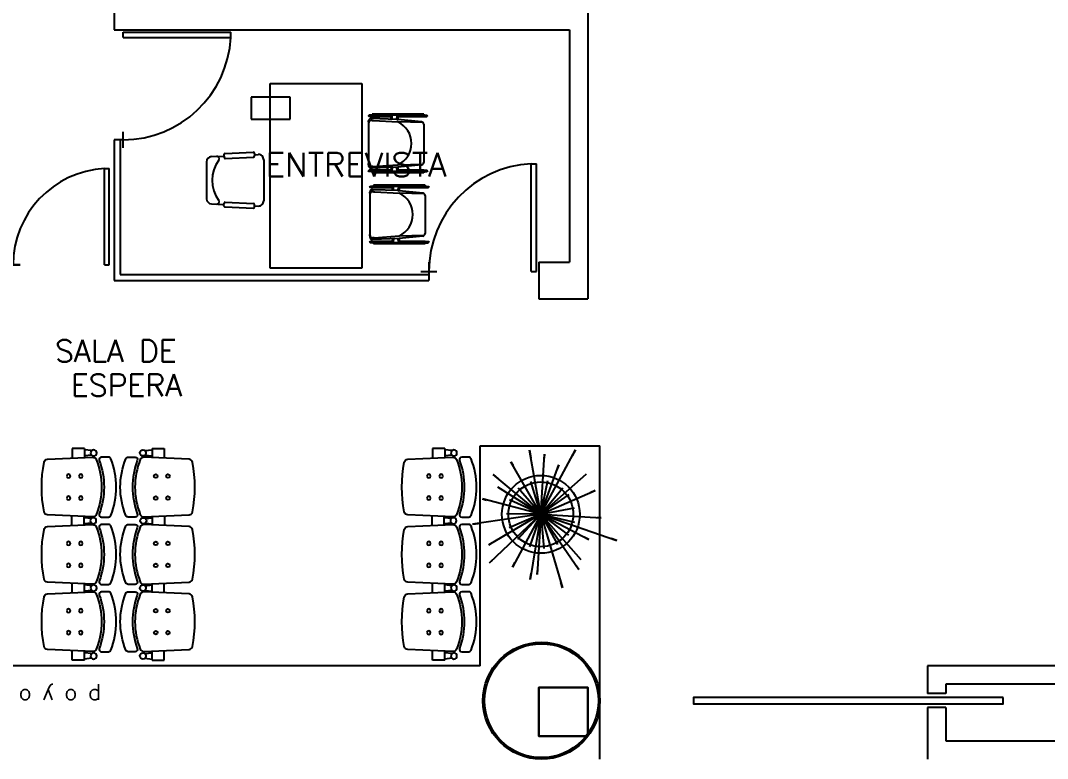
# Model space of a CAD drawing. Extents: x -358 to -207, y -206 to -105.
# Drawn here: x -246.35 to -237.95, y -166.81 to -160.78 of the extents above; entities that cross this region are included whole.
import ezdxf
from ezdxf.enums import TextEntityAlignment as Align

# ---------------------------------------------------------------- set-up
doc = ezdxf.new("R2010")
doc.units = 0
doc.header["$LTSCALE"] = 1.5
doc.header["$MEASUREMENT"] = 0
doc.layers.get('0').update_dxf_attribs({"linetype": 'CONTINUOUS'})
for name, color, linetype in [('8CMOB01', 8, 'CONTINUOUS'), ('9CCOLUMNA', 5, 'CONTINUOUS'), ('AMBI', 8, 'CONTINUOUS'), ('CCPTAS', 6, 'CONTINUOUS'), ('RCMURO01', 3, 'CONTINUOUS'), ('TEX', 4, 'CONTINUOUS'), ('ZCTEXT01', 2, 'CONTINUOUS')]:
    doc.layers.add(name, color=color, linetype=linetype)
doc.styles.add('REG-60', font='ROMANS.shx', dxfattribs={"height": 0.195})
doc.styles.add('REG-80', font='ROMANS.shx', dxfattribs={"height": 0.27})
doc.styles.add('ROMANS', font='ROMANS.SHX')

# ---------------------------------------------------------------- blocks, each defined once
blk = doc.blocks.new('PLANTA')
at = {"color": 2}
for p, q in [((-0.0175, 0.1912), (-0.0156, 0.1705)), ((-0.0938, 0.1609), (-0.0872, 0.1496)), ((0.0491, 0.1796), (0.0456, 0.167)), ((0.1155, 0.1647), (0.1015, 0.1448)), ((-0.1704, 0.1274), (-0.156, 0.1167)), ((-0.0351, 0.1529), (-0.0314, 0.1368)), ((0.1394, 0.1235), (0.1296, 0.1148)), ((0.1469, 0.0685), (0.132, 0.0616)), ((0.216, 0.0653), (0.1954, 0.059)), ((-0.18, 0.0475), (-0.1674, 0.0442)), ((-0.2182, 0.0063), (-0.2054, 0.0059)), ((0.1859, -0.0113), (0.1728, -0.0105)), ((-0.1772, -0.0529), (-0.1616, -0.0482)), ((0.1698, -0.0665), (0.1549, -0.0607)), ((-0.1655, -0.1186), (-0.1495, -0.1071)), ((-0.1394, -0.1235), (-0.1296, -0.1148)), ((0.0495, -0.1593), (0.0448, -0.1442)), ((0.1235, -0.1394), (0.1148, -0.1296)), ((-0.0113, -0.1859), (-0.0105, -0.1728)), ((-0.1133, -0.2078), (-0.1048, -0.1922)), ((-0.0378, -0.203), (-0.0354, -0.1904)), ((0.1091, -0.2226), (0.1007, -0.2055))]:
    blk.add_line(p, q, dxfattribs=at)
at = {"color": 8}
for q in [(-0.0175, 0.1912), (-0.0938, 0.1609), (0.0491, 0.1796), (0.1155, 0.1647), (-0.1704, 0.1274), (-0.0351, 0.1529), (-0.0363, 0.0998), (0.1394, 0.1235), (0.0075, 0.1059), (-0.0737, 0.0764), (0.0499, 0.0937), (0.1469, 0.0685), (0.216, 0.0653), (-0.18, 0.0475), (-0.0984, 0.0398), (0.0886, 0.0586), (-0.2182, 0.0063), (-0.1772, -0.0529), (-0.1655, -0.1186), (-0.1394, -0.1235), (-0.1133, -0.2078), (-0.1061, -0.0037), (-0.0955, -0.0465), (-0.0683, -0.0813), (-0.0378, -0.203), (-0.0293, -0.1021), (0.1058, 0.0096), (0.1091, -0.2226), (0.1698, -0.0665), (0.0147, -0.1052), (0.0562, -0.0901), (0.088, -0.0594), (0.1046, -0.0185), (0.1235, -0.1394), (0.1859, -0.0113), (0.0495, -0.1593), (-0.0113, -0.1859)]:
    blk.add_line((0, 0), q, dxfattribs=at)
at = {"color": 7}
blk.add_circle((0, 0), 0.12, dxfattribs=at)
at = {"color": 8}
blk.add_circle((0, 0), 0.1, dxfattribs=at)
blk = doc.blocks.new('S3-PROTO')
for p, q in [((-0.865, 0.35), (-0.791, 0.35)), ((-0.865, 0.35), (-0.865, 0.25)), ((-0.849, 0.4088), (-0.8552, 0.35)), ((-0.811, 0.4088), (-0.8048, 0.35)), ((-0.309, 0.35), (-0.241, 0.35)), ((-0.294, 0.4088), (-0.3002, 0.35)), ((-0.256, 0.4088), (-0.2498, 0.35)), ((0.241, 0.3466), (0.309, 0.3466)), ((0.256, 0.4054), (0.2498, 0.3466)), ((0.294, 0.4054), (0.3002, 0.3466)), ((0.865, 0.35), (0.791, 0.35)), ((0.811, 0.4088), (0.8048, 0.35)), ((0.849, 0.4088), (0.8552, 0.35)), ((0.865, 0.35), (0.865, 0.25)), ((-0.865, 0.25), (-0.7864, 0.25)), ((-0.3136, 0.25), (-0.2364, 0.25)), ((0.2364, 0.2466), (0.3136, 0.2466)), ((0.865, 0.25), (0.7864, 0.25))]:
    blk.add_line(p, q)
for points in [[(-0.305, 0.5218), (-0.305, 0.4895, -0.522832), (-0.332, 0.4708, 0.18), (-0.768, 0.4708, -0.522832), (-0.795, 0.4895), (-0.795, 0.5466, -0.306573), (-0.7824, 0.5652, -0.192782), (-0.3176, 0.5652, -0.306573), (-0.305, 0.5466), (-0.305, 0.5037)], [(0.245, 0.5218), (0.245, 0.4895, -0.522832), (0.218, 0.4708, 0.18), (-0.218, 0.4708, -0.522832), (-0.245, 0.4895), (-0.245, 0.5466, -0.306573), (-0.2324, 0.5652, -0.192782), (0.2324, 0.5652, -0.306573), (0.245, 0.5466), (0.245, 0.5037)], [(0.795, 0.5218), (0.795, 0.4895, -0.522832), (0.768, 0.4708, 0.18), (0.332, 0.4708, -0.522832), (0.305, 0.4895), (0.305, 0.5466, -0.306573), (0.3176, 0.5652, -0.192782), (0.7824, 0.5652, -0.306573), (0.795, 0.5466), (0.795, 0.5037)]]:
    blk.add_lwpolyline(points, format="xyb")
for points in [[(-0.7772, 0.0475, 0.346546), (-0.7529, 0.0194, 0.095695), (-0.3471, 0.0194, 0.346546), (-0.3228, 0.0475), (-0.306, 0.4173, 0.318973), (-0.3248, 0.4465, 0.193005), (-0.7752, 0.4465, 0.318973), (-0.794, 0.4173)], [(-0.2272, 0.0475, 0.346546), (-0.2029, 0.0194, 0.095695), (0.2029, 0.0194, 0.346546), (0.2272, 0.0475), (0.244, 0.4173, 0.318973), (0.2252, 0.4465, 0.193005), (-0.2252, 0.4465, 0.318973), (-0.244, 0.4173)], [(0.3228, 0.0475, 0.346546), (0.3471, 0.0194, 0.095695), (0.7529, 0.0194, 0.346546), (0.7772, 0.0475), (0.794, 0.4173, 0.318973), (0.7752, 0.4465, 0.193005), (0.3248, 0.4465, 0.318973), (0.306, 0.4173)]]:
    blk.add_lwpolyline(points, format="xyb", close=True)
for centre, radius in [((-0.83, 0.425), 0.025), ((-0.275, 0.425), 0.025), ((0.275, 0.4216), 0.025), ((0.83, 0.425), 0.025), ((-0.6396, 0.32), 0.015), ((-0.4604, 0.32), 0.015), ((-0.0896, 0.32), 0.015), ((0.0896, 0.32), 0.015), ((0.4604, 0.32), 0.015), ((0.6396, 0.32), 0.015), ((-0.6396, 0.22), 0.015), ((-0.4604, 0.22), 0.015), ((-0.0896, 0.22), 0.015), ((0.0896, 0.22), 0.015), ((0.4604, 0.22), 0.015), ((0.6396, 0.22), 0.015)]:
    blk.add_circle(centre, radius)
blk = doc.blocks.new('PTA-2')
for p, q in [((-0.475, 0.5), (-0.5, 0.5)), ((-0.5, 0), (-0.5, 0.5)), ((-0.475, 0), (-0.475, 0.5)), ((0.475, 0.5), (0.5, 0.5)), ((0.475, 0), (0.475, 0.5)), ((0.5, 0), (0.5, 0.5)), ((-0.475, 0), (-0.5, 0)), ((0.0367, 0), (-0.0367, 0)), ((-0.0367, 0), (0.0367, 0)), ((0.475, 0), (0.5, 0))]:
    blk.add_line(p, q)
for centre, start, end in [((-0.5012, -0.0005), 0.0552, 87.0072), ((0.5012, -0.0005), 92.9928, 179.9448)]:
    blk.add_arc(centre, 0.5012, start, end)
blk = doc.blocks.new('PTA-D')
for p, q in [((0.95, 0), (0.95, 1)), ((0.95, 1), (1, 1)), ((1, 0), (1, 1)), ((-0.0734, 0), (0.0734, 0)), ((0.95, 0), (1, 0))]:
    blk.add_line(p, q)
blk.add_arc((1.0023, -0.001), 1.0023, 92.99284, 179.94476)
blk = doc.blocks.new('PTA-I')
for p, q in [((-1, 0), (-1, 1)), ((-0.95, 1), (-1, 1)), ((-0.95, 0), (-0.95, 1)), ((-0.95, 0), (-1, 0)), ((0.0734, 0), (-0.0734, 0))]:
    blk.add_line(p, q)
blk.add_arc((-1.0023, -0.001), 1.0023, 0.05524, 87.00716)

msp = doc.modelspace()

# ---------------------------------------------------------------- linework, layer by layer
at = {"layer": '8CMOB01', "color": 8}
for p, q in [((-244.3088, -162.8048), (-244.3088, -161.2948)), ((-244.3088, -161.2948), (-243.5588, -161.2948)), ((-243.5588, -161.2948), (-243.5588, -162.8048)), ((-244.144, -161.4067), (-244.464, -161.4067)), ((-244.464, -161.4067), (-244.464, -161.5867)), ((-244.144, -161.5867), (-244.144, -161.4067)), ((-244.464, -161.5867), (-244.144, -161.5867)), ((-243.5022, -161.6087), (-243.5022, -161.6004)), ((-243.5022, -161.6087), (-243.5022, -161.6264)), ((-243.4906, -161.5537), (-243.4974, -161.5537)), ((-243.4906, -161.5637), (-243.4974, -161.5637)), ((-243.4906, -161.5537), (-243.4909, -161.5537)), ((-243.4722, -161.5537), (-243.4909, -161.5537)), ((-243.4906, -161.5637), (-243.4909, -161.5637)), ((-243.329, -161.5637), (-243.4909, -161.5637)), ((-243.4909, -161.5637), (-243.329, -161.5637)), ((-243.329, -161.5537), (-243.4906, -161.5537)), ((-243.4725, -161.5974), (-243.4822, -161.5974)), ((-243.2722, -161.5883), (-243.4806, -161.5805)), ((-243.4725, -161.5974), (-243.4621, -161.5974)), ((-243.0522, -161.5437), (-243.4722, -161.5437)), ((-243.4722, -161.5437), (-243.4722, -161.5537)), ((-243.4722, -161.5437), (-243.4722, -161.5537)), ((-243.4722, -161.5437), (-243.4722, -161.5537)), ((-243.4722, -161.5437), (-243.4722, -161.5537)), ((-243.4722, -161.5437), (-243.4722, -161.5537)), ((-243.4722, -161.5437), (-243.0522, -161.5437)), ((-243.4722, -161.5537), (-243.4422, -161.5537)), ((-243.4621, -161.5974), (-243.2622, -161.6087)), ((-243.2522, -161.5537), (-243.329, -161.5537)), ((-243.319, -161.5866), (-243.319, -161.5737)), ((-243.309, -161.5638), (-243.309, -161.5637)), ((-243.309, -161.5869), (-243.309, -161.5737)), ((-243.2722, -161.5883), (-243.2722, -161.5737)), ((-243.2722, -161.5883), (-243.2622, -161.5887)), ((-243.2622, -161.5737), (-243.2622, -161.5887)), ((-243.2622, -161.5737), (-243.2622, -161.5887)), ((-243.0713, -161.6078), (-243.2622, -161.5887)), ((-243.2622, -161.6087), (-243.2622, -161.6087)), ((-243.0577, -161.614), (-243.2622, -161.6087)), ((-243.2522, -161.5537), (-243.0346, -161.5537)), ((-243.2522, -161.5637), (-243.0346, -161.5637)), ((-243.0339, -161.5637), (-243.2522, -161.5637)), ((-243.0522, -161.5537), (-243.0822, -161.5537)), ((-243.0713, -161.6078), (-243.0713, -161.6078)), ((-243.0522, -161.5437), (-243.0522, -161.5537)), ((-243.0522, -161.5437), (-243.0522, -161.5537)), ((-243.0522, -161.5437), (-243.0522, -161.5537)), ((-243.0522, -161.5437), (-243.0522, -161.5537)), ((-243.0522, -161.5437), (-243.0522, -161.5537)), ((-243.0522, -161.5537), (-243.0346, -161.5537)), ((-243.0346, -161.5637), (-243.0376, -161.5637)), ((-243.0355, -161.5537), (-243.0272, -161.5537)), ((-243.0355, -161.5537), (-243.0346, -161.5537)), ((-243.0339, -161.5637), (-243.0312, -161.5637)), ((-243.0312, -161.5637), (-243.0272, -161.5637)), ((-243.5022, -161.6174), (-243.5022, -161.9532)), ((-243.5022, -161.6264), (-243.5014, -161.6264)), ((-243.0522, -161.6278), (-243.0522, -161.9396)), ((-244.6768, -161.8672), (-244.447, -161.8567)), ((-244.8278, -161.9347), (-244.8278, -162.2359)), ((-244.7872, -161.8922), (-244.6859, -161.8876)), ((-244.6863, -161.8776), (-244.6854, -161.8976)), ((-244.675, -161.9071), (-244.4452, -161.8967)), ((-244.4366, -161.8663), (-244.4357, -161.8862)), ((-244.4361, -161.8763), (-244.4047, -161.8748)), ((-244.3603, -161.9173), (-244.3603, -162.2533)), ((-243.5022, -161.9587), (-243.5022, -161.948)), ((-243.5022, -161.9587), (-243.5022, -161.9669)), ((-243.4903, -162.0037), (-243.4975, -162.0037)), ((-243.4903, -162.0137), (-243.4975, -162.0137)), ((-243.329, -162.0037), (-243.4903, -162.0037)), ((-243.329, -162.0137), (-243.4903, -162.0137)), ((-243.4689, -161.9732), (-243.4822, -161.9732)), ((-243.2622, -161.9787), (-243.4806, -161.9869)), ((-243.4722, -162.0137), (-243.4722, -162.0237)), ((-243.0522, -162.0237), (-243.4722, -162.0237)), ((-243.4689, -161.9732), (-243.2622, -161.9587)), ((-243.2496, -162.0137), (-243.3466, -162.0137)), ((-243.319, -161.9808), (-243.319, -161.9937)), ((-243.309, -161.9804), (-243.309, -161.9937)), ((-243.2722, -162.0137), (-243.309, -162.0137)), ((-243.2722, -161.9937), (-243.2722, -161.9791)), ((-243.2722, -162.0137), (-243.2496, -162.0137)), ((-243.2622, -162.0137), (-243.2722, -162.0137)), ((-243.2622, -161.9587), (-243.0577, -161.9534)), ((-243.0713, -161.9596), (-243.2622, -161.9787)), ((-243.2622, -161.9937), (-243.2622, -161.9787)), ((-243.2622, -161.9787), (-243.2622, -161.9937)), ((-243.2622, -162.0137), (-243.2408, -162.0137)), ((-243.0522, -162.0037), (-243.2522, -162.0037)), ((-243.2522, -162.0037), (-243.2353, -162.0037)), ((-243.0348, -162.0137), (-243.2522, -162.0137)), ((-243.2408, -162.0137), (-243.027, -162.0137)), ((-243.2353, -162.0037), (-243.0522, -162.0037)), ((-243.0522, -162.0037), (-243.0348, -162.0037)), ((-243.0522, -162.0137), (-243.0522, -162.0237)), ((-243.0348, -162.0037), (-243.027, -162.0037)), ((-243.0348, -162.0137), (-243.027, -162.0137)), ((-243.4913, -162.1904), (-243.4913, -162.1821)), ((-243.4913, -162.1904), (-243.4913, -162.2081)), ((-243.4913, -162.1991), (-243.4913, -162.535)), ((-243.4797, -162.1354), (-243.4865, -162.1354)), ((-243.4797, -162.1454), (-243.4865, -162.1454)), ((-243.4797, -162.1354), (-243.48, -162.1354)), ((-243.4613, -162.1354), (-243.48, -162.1354)), ((-243.4797, -162.1454), (-243.48, -162.1454)), ((-243.3181, -162.1454), (-243.48, -162.1454)), ((-243.48, -162.1454), (-243.3181, -162.1454)), ((-243.3181, -162.1354), (-243.4797, -162.1354)), ((-243.4616, -162.1791), (-243.4713, -162.1791)), ((-243.2613, -162.17), (-243.4697, -162.1622)), ((-243.4616, -162.1791), (-243.4512, -162.1791)), ((-243.0413, -162.1254), (-243.4613, -162.1254)), ((-243.4613, -162.1254), (-243.4613, -162.1354)), ((-243.4613, -162.1254), (-243.4613, -162.1354)), ((-243.4613, -162.1254), (-243.4613, -162.1354)), ((-243.4613, -162.1254), (-243.4613, -162.1354)), ((-243.4613, -162.1254), (-243.4613, -162.1354)), ((-243.4613, -162.1254), (-243.0413, -162.1254)), ((-243.4613, -162.1354), (-243.4313, -162.1354)), ((-243.4512, -162.1791), (-243.2513, -162.1904)), ((-243.2413, -162.1354), (-243.3181, -162.1354)), ((-243.3081, -162.1683), (-243.3081, -162.1554)), ((-243.2981, -162.1455), (-243.2981, -162.1454)), ((-243.2981, -162.1686), (-243.2981, -162.1554)), ((-243.2613, -162.17), (-243.2613, -162.1554)), ((-243.2613, -162.17), (-243.2513, -162.1704)), ((-243.2513, -162.1554), (-243.2513, -162.1704)), ((-243.2513, -162.1554), (-243.2513, -162.1704)), ((-243.0604, -162.1895), (-243.2513, -162.1704)), ((-243.2513, -162.1904), (-243.2513, -162.1904)), ((-243.0468, -162.1957), (-243.2513, -162.1904)), ((-243.2413, -162.1354), (-243.0237, -162.1354)), ((-243.2413, -162.1454), (-243.0237, -162.1454)), ((-243.023, -162.1454), (-243.2413, -162.1454)), ((-243.0413, -162.1354), (-243.0713, -162.1354)), ((-243.0604, -162.1895), (-243.0604, -162.1895)), ((-243.0413, -162.1254), (-243.0413, -162.1354)), ((-243.0413, -162.1254), (-243.0413, -162.1354)), ((-243.0413, -162.1254), (-243.0413, -162.1354)), ((-243.0413, -162.1254), (-243.0413, -162.1354)), ((-243.0413, -162.1254), (-243.0413, -162.1354)), ((-243.0413, -162.1354), (-243.0237, -162.1354)), ((-243.0237, -162.1454), (-243.0267, -162.1454)), ((-243.0246, -162.1354), (-243.0163, -162.1354)), ((-243.0246, -162.1354), (-243.0237, -162.1354)), ((-243.023, -162.1454), (-243.0203, -162.1454)), ((-243.0203, -162.1454), (-243.0163, -162.1454)), ((-244.7872, -162.2784), (-244.6859, -162.283)), ((-244.6863, -162.293), (-244.6854, -162.273)), ((-244.675, -162.2635), (-244.4452, -162.2739)), ((-244.4366, -162.3043), (-244.4357, -162.2844)), ((-243.4913, -162.2081), (-243.4905, -162.2081)), ((-243.0413, -162.2095), (-243.0413, -162.5213)), ((-244.6768, -162.3034), (-244.447, -162.3139)), ((-244.4361, -162.2944), (-244.4047, -162.2958)), ((-243.4913, -162.5404), (-243.4913, -162.5297)), ((-243.2513, -162.5404), (-243.0468, -162.5351)), ((-243.4913, -162.5404), (-243.4913, -162.5487)), ((-243.4794, -162.5854), (-243.4866, -162.5854)), ((-243.4794, -162.5954), (-243.4866, -162.5954)), ((-243.3181, -162.5854), (-243.4794, -162.5854)), ((-243.3181, -162.5954), (-243.4794, -162.5954)), ((-243.458, -162.555), (-243.4713, -162.555)), ((-243.2513, -162.5604), (-243.4697, -162.5686)), ((-243.4613, -162.5954), (-243.4613, -162.6054)), ((-243.0413, -162.6054), (-243.4613, -162.6054)), ((-243.458, -162.555), (-243.2513, -162.5404)), ((-243.2387, -162.5954), (-243.3357, -162.5954)), ((-243.3081, -162.5625), (-243.3081, -162.5754)), ((-243.2981, -162.5622), (-243.2981, -162.5754)), ((-243.2613, -162.5954), (-243.2981, -162.5954)), ((-243.2613, -162.5754), (-243.2613, -162.5608)), ((-243.2613, -162.5954), (-243.2387, -162.5954)), ((-243.2513, -162.5954), (-243.2613, -162.5954)), ((-243.0604, -162.5413), (-243.2513, -162.5604)), ((-243.2513, -162.5754), (-243.2513, -162.5604)), ((-243.2513, -162.5604), (-243.2513, -162.5754)), ((-243.2513, -162.5954), (-243.2299, -162.5954)), ((-243.0413, -162.5854), (-243.2413, -162.5854)), ((-243.2413, -162.5854), (-243.2244, -162.5854)), ((-243.0239, -162.5954), (-243.2413, -162.5954)), ((-243.2299, -162.5954), (-243.0161, -162.5954)), ((-243.2244, -162.5854), (-243.0413, -162.5854)), ((-243.0413, -162.5854), (-243.0239, -162.5854)), ((-243.0413, -162.5954), (-243.0413, -162.6054)), ((-243.0239, -162.5854), (-243.0161, -162.5854)), ((-243.0239, -162.5954), (-243.0161, -162.5954)), ((-243.5588, -162.8048), (-244.3088, -162.8048))]:
    msp.add_line(p, q, dxfattribs=at)
for centre in [(-243.4972, -161.5587), (-243.0272, -161.5587), (-243.4972, -162.0087), (-243.0272, -162.0087), (-243.4863, -162.1404), (-243.0163, -162.1404), (-243.4863, -162.5904), (-243.0163, -162.5904)]:
    msp.add_circle(centre, 0.005, dxfattribs=at)
for centre, radius, start, end in [((-243.4822, -161.6004), 0.02, 85.23636, 180), ((-243.4822, -161.6174), 0.02, 90, 180), ((-243.329, -161.5737), 0.02, 360, 90), ((-243.329, -161.5737), 0.01, 360, 90), ((-243.2522, -161.5737), 0.02, 90, 180), ((-243.2522, -161.5737), 0.01, 90, 180), ((-243.2522, -161.5737), 0.01, 90, 180), ((-243.3464, -161.7837), 0.1942, 295.69541, 64.30459), ((-243.0722, -161.6278), 0.02, 360, 87.27369), ((-244.4466, -161.8667), 0.01, 2.60256, 92.60256), ((-244.7853, -161.9347), 0.0425, 92.60256, 180), ((-244.5109, -162.0853), 0.2722, 142.67501, 217.21816), ((-244.7448, -161.9103), 0.02, 330.10967, 95.8735), ((-244.6764, -161.8772), 0.01, 92.60256, 182.60256), ((-244.6754, -161.8971), 0.01, 182.60256, 272.60256), ((-244.4457, -161.8867), 0.01, 272.60256, 2.60256), ((-244.4028, -161.9173), 0.0425, 0, 92.60256), ((-243.0722, -161.9396), 0.02, 272.72631, 360), ((-243.4822, -161.9532), 0.02, 180, 270), ((-243.4822, -161.9669), 0.02, 180, 274.76364), ((-243.329, -161.9937), 0.01, 270, 360), ((-243.329, -161.9937), 0.02, 270, 360), ((-243.2522, -161.9937), 0.02, 180, 270), ((-243.2522, -161.9937), 0.01, 180, 270), ((-243.4713, -162.1821), 0.02, 85.23636, 180), ((-243.4713, -162.1991), 0.02, 90, 180), ((-243.3181, -162.1554), 0.02, 360, 90), ((-243.3181, -162.1554), 0.01, 360, 90), ((-243.2413, -162.1554), 0.02, 90, 180), ((-243.2413, -162.1554), 0.01, 90, 180), ((-243.2413, -162.1554), 0.01, 90, 180), ((-243.3355, -162.3654), 0.1942, 295.69541, 64.30459), ((-243.0613, -162.2095), 0.02, 360, 87.27369), ((-244.7853, -162.2359), 0.0425, 180, 267.39744), ((-244.7448, -162.2603), 0.02, 264.1265, 29.89033), ((-244.6754, -162.2735), 0.01, 87.39744, 177.39744), ((-244.4457, -162.2839), 0.01, 357.39744, 87.39744), ((-244.4028, -162.2533), 0.0425, 267.39744, 0), ((-244.6764, -162.2934), 0.01, 177.39744, 267.39744), ((-244.4466, -162.3039), 0.01, 267.39744, 357.39744), ((-243.4713, -162.535), 0.02, 180, 270), ((-243.0613, -162.5213), 0.02, 272.72631, 360), ((-243.4713, -162.5487), 0.02, 180, 274.76364), ((-243.3181, -162.5754), 0.01, 270, 360), ((-243.3181, -162.5754), 0.02, 270, 360), ((-243.2413, -162.5754), 0.02, 180, 270), ((-243.2413, -162.5754), 0.01, 180, 270)]:
    msp.add_arc(centre, radius, start, end, dxfattribs=at)
at = {"layer": '9CCOLUMNA'}
for points in [[(-241.7102, -166.6298), (-241.7102, -166.2298), (-242.1102, -166.2298), (-242.1102, -166.6298)], [(-241.7102, -166.6298), (-242.1102, -166.6298), (-242.1102, -166.2298), (-241.7102, -166.2298)]]:
    msp.add_lwpolyline(points, close=True, dxfattribs=at)
at = {"layer": 'CCPTAS'}
for p, q in [((-245.5852, -161.7548), (-245.5852, -162.9048)), ((-245.5102, -161.7548), (-245.5852, -161.7548)), ((-245.5352, -161.7548), (-245.5352, -162.8548)), ((-243.0102, -162.7548), (-243.0102, -162.9048)), ((-245.5352, -162.8548), (-243.0102, -162.8548)), ((-245.5852, -162.9048), (-243.0102, -162.9048)), ((-242.5902, -166.0548), (-242.5902, -164.2548)), ((-242.5902, -164.2548), (-241.6102, -164.2548)), ((-241.6102, -166.8172), (-241.6102, -164.2548)), ((-242.5902, -166.0548), (-246.4675, -166.0548))]:
    msp.add_line(p, q, dxfattribs=at)
msp.add_lwpolyline([(-238.3116, -166.3138), (-240.846, -166.3138), (-240.846, -166.3638), (-238.3116, -166.3638)], close=True, dxfattribs=at)
at = {"layer": 'CCPTAS', "color": 2}
for radius in [0.4784, 0.4654]:
    msp.add_circle((-242.0886, -166.3388), radius, dxfattribs=at)
at = {"layer": 'RCMURO01'}
for p, q in [((-241.7102, -159.4598), (-241.7102, -163.0548)), ((-245.5852, -160.7048), (-245.5852, -160.8548)), ((-245.5852, -160.8548), (-241.8602, -160.8548)), ((-241.8602, -160.8548), (-241.8602, -162.7548)), ((-242.1102, -162.7548), (-242.1102, -163.0548)), ((-242.1102, -162.7548), (-241.8602, -162.7548)), ((-242.1102, -163.0548), (-241.7102, -163.0548)), ((-235.2302, -166.0548), (-238.9302, -166.0548)), ((-238.9302, -166.0548), (-238.9302, -166.2796)), ((-235.3802, -166.2048), (-238.7802, -166.2048)), ((-238.7802, -166.2048), (-238.7802, -166.2796)), ((-238.9302, -166.394), (-238.9302, -166.8172)), ((-238.7802, -166.394), (-238.7802, -166.6672)), ((-238.7802, -166.6672), (-235.3802, -166.6672))]:
    msp.add_line(p, q, dxfattribs=at)
at = {"layer": 'RCMURO01', "ltscale": 0.06}
for p, q in [((-238.7802, -166.2796), (-238.9302, -166.2796)), ((-238.7802, -166.394), (-238.9302, -166.394))]:
    msp.add_line(p, q, dxfattribs=at)

# ---------------------------------------------------------------- block references
at = {"layer": '8CMOB01', "color": 8, "xscale": -1, "rotation": 269.9999999999969}
for p in [(-246.1768, -165.1431), (-243.23, -165.1431)]:
    msp.add_blockref('S3-PROTO', p, dxfattribs=at)
at = {"layer": '8CMOB01', "color": 8, "rotation": 90.00000000000304}
msp.add_blockref('S3-PROTO', (-244.9236, -165.1431), dxfattribs=at)
at = {"layer": 'AMBI', "color": 3, "xscale": 2.651949502444749, "yscale": 2.651949502444749, "zscale": 2.651949502444749, "rotation": 45.00000000000005}
msp.add_blockref('PLANTA', (-242.0937, -164.8155), dxfattribs=at)
at = {"layer": 'CCPTAS', "xscale": 0.88, "yscale": 0.88, "zscale": 0.88, "rotation": 270}
msp.add_blockref('PTA-I', (-245.5102, -161.7548), dxfattribs=at)
at = {"layer": 'CCPTAS'}
for name, p, xscale, yscale, zscale in [('PTA-2', (-246.4102, -162.7769), 1.573128427185573, 1.573128427185573, 1.573128427185573), ('PTA-D', (-243.0102, -162.8298), 0.88, 0.88, 0.88)]:
    msp.add_blockref(name, p, dxfattribs=dict(at, xscale=xscale, yscale=yscale, zscale=zscale))

# ---------------------------------------------------------------- texts
at = {"color": 0, "style": 'REG-60'}
msp.add_text('ENTREVISTA', height=0.195, dxfattribs=at).set_placement((-244.3436, -162.0557))
at = {"layer": 'TEX', "style": 'ROMANS'}
msp.add_text('p o y o', height=0.13, rotation=180, dxfattribs=at).set_placement((-246.0271, -166.2462), align=Align.CENTER)
at = {"layer": 'ZCTEXT01', "color": 0, "style": 'REG-80'}
for s, p in [('SALA DE', (-245.5695, -163.5704)), ('ESPERA', (-245.4825, -163.8507))]:
    msp.add_text(s, height=0.18, dxfattribs=at).set_placement(p, align=Align.CENTER)

doc.saveas('drawing.dxf')
